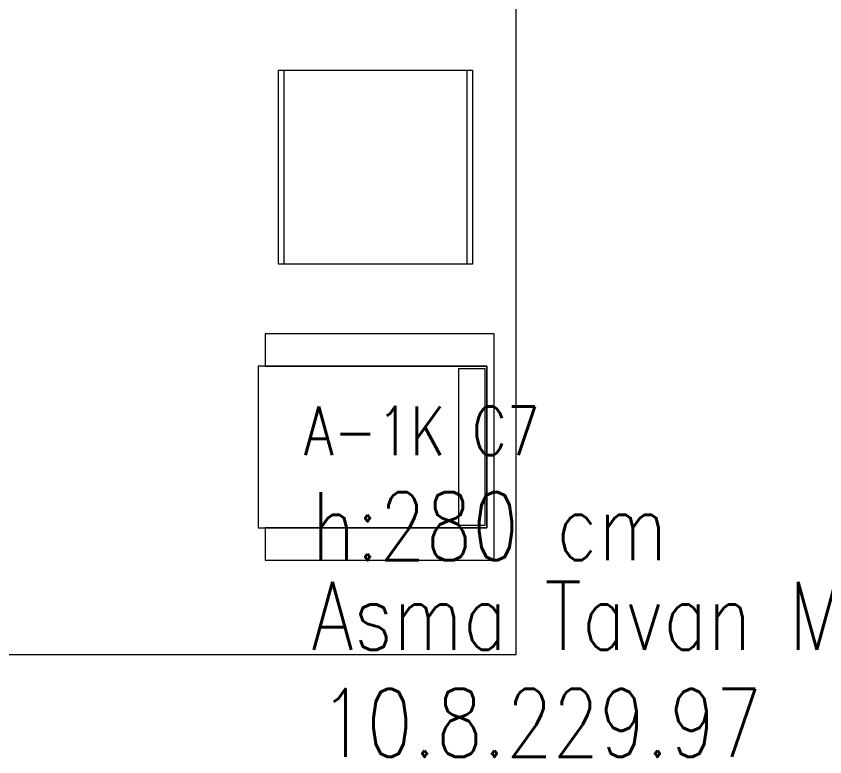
# Model space of a CAD drawing. Extents: x -1281 to 23780, y 0 to 7214.
# Drawn here: x 21487.9 to 21737.9, y 2484.1 to 2713.2 of the extents above; entities that cross this region are included whole.
import ezdxf

# ---------------------------------------------------------------- set-up
doc = ezdxf.new("R2010")
doc.units = 0
doc.header["$LTSCALE"] = 25
doc.header["$MEASUREMENT"] = 0
doc.layers.get('0').update_dxf_attribs({"color": 9, "lineweight": 9})
doc.layers.add('05', color=9, linetype='Continuous', lineweight=9)
doc.layers.add('E-YAZI', color=7, linetype='Continuous', lineweight=30)
doc.styles.add('E-YAZI', font='txttw.shx')

# ---------------------------------------------------------------- blocks, each defined once
blk = doc.blocks.new('p-audi-lounge_sehpa1')
for points in [[(0, 60), (60, 60), (60, 0), (0, 0)], [(1.76, 60), (58.24, 60), (58.24, 0), (1.76, 0)]]:
    blk.add_lwpolyline(points, close=True)
blk = doc.blocks.new('p-audi_koltuk1')
for points in [[(60, -70.8), (70, -70.8), (70, 0), (0, 0), (0, -70.8), (10, -70.8), (10, -2.2), (60, -2.2), (60, -70.8)], [(10, -73), (60, -73), (60, -2.2), (10, -2.2), (10, -73)], [(59.3, -10.9), (10.7, -10.9), (10.7, -2.9), (59.3, -2.9), (59.3, -10.9)]]:
    blk.add_lwpolyline(points, close=True)
blk = doc.blocks.new('p-waiting')
at = {"layer": '05'}
blk.add_lwpolyline([(-140, 0), (140, 0), (140, 280), (-140, 280)], close=True, dxfattribs=at)
blk.add_blockref('p-audi-lounge_sehpa1', (66.57, 120.72), dxfattribs=at)
at = {"layer": '05', "rotation": 270}
blk.add_blockref('p-audi_koltuk1', (133.21, 99.18), dxfattribs=at)

msp = doc.modelspace()

# ---------------------------------------------------------------- block references
at = {"layer": '05'}
msp.add_blockref('p-waiting', (21502.44, 2515.75), dxfattribs=at)

# ---------------------------------------------------------------- texts
at = {"layer": 'E-YAZI', "color": 6, "style": 'E-YAZI', "width": 0.8}
msp.add_text('A-1K C7', height=15, dxfattribs=at).set_placement((21576.81, 2577.43))
at = {"layer": 'E-YAZI', "color": 30, "style": 'E-YAZI', "width": 0.8}
for s, p in [('h:280 cm', (21579.23, 2544.92)), ('Asma Tavan Monte', (21579.23, 2517.2))]:
    msp.add_text(s, height=21, dxfattribs=at).set_placement(p)
at = {"layer": 'E-YAZI', "color": 1, "style": 'E-YAZI', "width": 0.8}
msp.add_text('10.8.229.97', height=21, dxfattribs=at).set_placement((21581.76, 2484.08))

doc.saveas('drawing.dxf')
